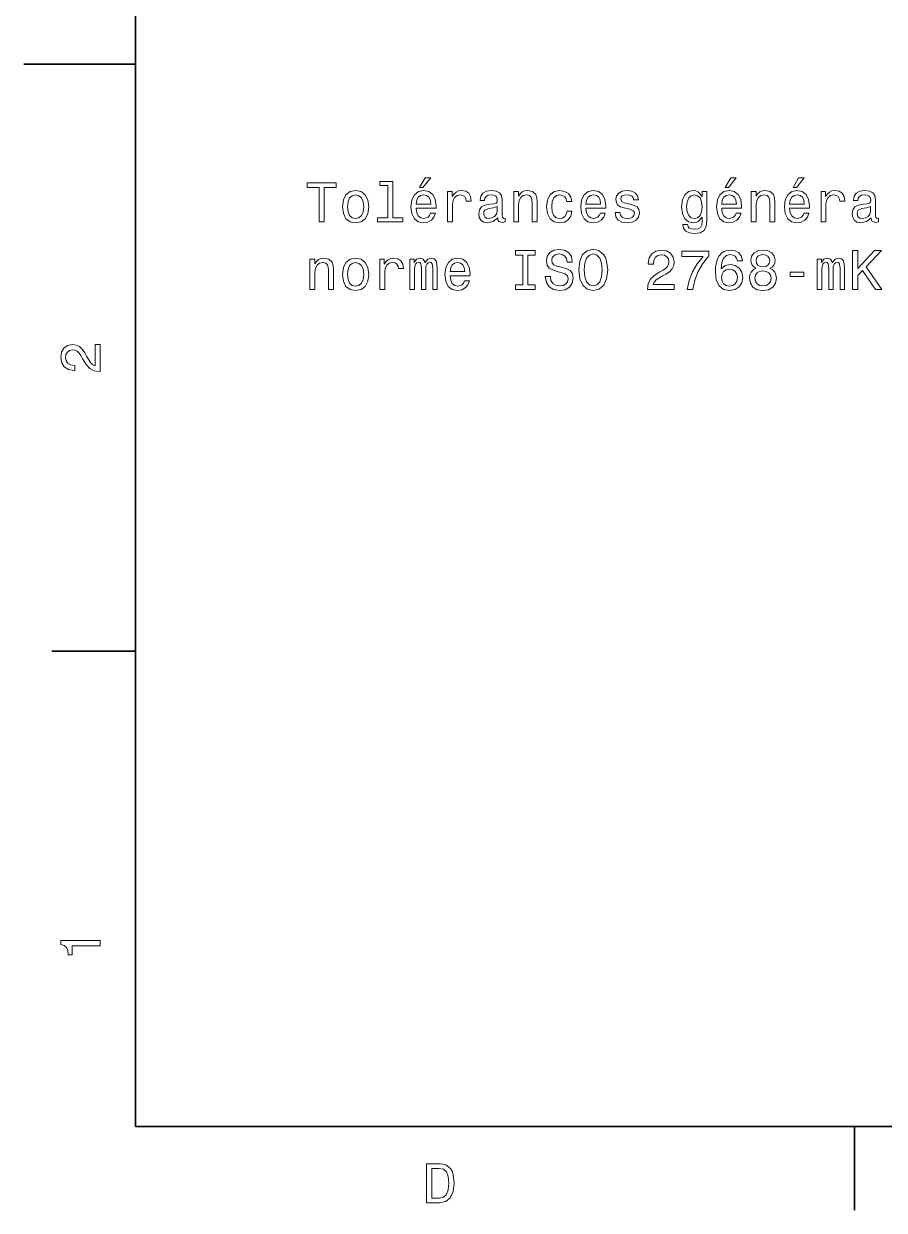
# Model space of a CAD drawing. Extents: x 0 to 297, y 0 to 210.
# Drawn here: x 0 to 77, y 2.5 to 108.6 of the extents above; entities that cross this region are included whole.
import ezdxf

# ---------------------------------------------------------------- set-up
doc = ezdxf.new("R2010")
doc.units = 0

msp = doc.modelspace()

# ---------------------------------------------------------------- linework, layer by layer
at = {"color": 7, "lineweight": 35}
for p, q in [((10, 200), (10, 10)), ((10, 10), (287, 10))]:
    msp.add_line(p, q, dxfattribs=at)
at = {"color": 7, "lineweight": 35, "ltscale": 0.25}
msp.add_line((10, 105), (0, 105), dxfattribs=at)
at = {"color": 7, "lineweight": 35, "ltscale": 0.1875}
for p, q in [((10, 52.5), (2.5, 52.5)), ((74.300003, 10), (74.300003, 2.5))]:
    msp.add_line(p, q, dxfattribs=at)
at = {"color": 7, "lineweight": 13}
for points in [[(32.55851, 94.138435), (32.55851, 91.263794), (31.645687, 91.263794), (31.645687, 90.890594), (33.910095, 90.890594), (33.910095, 91.263794), (33.002316, 91.263794), (33.002316, 94.511635), (31.862545, 94.511635), (31.862545, 94.138435)], [(35.407936, 93.966965), (35.705486, 93.966965), (36.406494, 94.82431), (35.912258, 94.82431)], [(62.73214, 93.966965), (63.02969, 93.966965), (63.730698, 94.82431), (63.236462, 94.82431)], [(68.804184, 93.966965), (69.10173, 93.966965), (69.802742, 94.82431), (69.308502, 94.82431)], [(26.415859, 90.890594), (26.879837, 90.890594), (26.879837, 93.966965), (27.938915, 93.966965), (27.938915, 94.390594), (25.35174, 94.390594), (25.35174, 93.966965), (26.415859, 93.966965)], [(28.508801, 92.24218), (28.589491, 91.626907), (28.82148, 91.173012), (29.189636, 90.890594), (29.683872, 90.794777), (30.173065, 90.890594), (30.54122, 91.167969), (30.773209, 91.621864), (30.858944, 92.24218), (30.773209, 92.857452), (30.54122, 93.316383), (30.173065, 93.593765), (29.683872, 93.694626), (29.189636, 93.593765), (28.82148, 93.31134), (28.589491, 92.857452)], [(35.100296, 92.116096), (36.875515, 92.116096), (36.880558, 92.322868), (36.799866, 92.90284), (36.577965, 93.336563), (36.224937, 93.598808), (35.755917, 93.694626), (35.296986, 93.593765), (34.943958, 93.31134), (34.717014, 92.852409), (34.636322, 92.247223), (34.711971, 91.626907), (34.938915, 91.173012), (35.286896, 90.890594), (35.740788, 90.794777), (36.134159, 90.860336), (36.456924, 91.031807), (36.693958, 91.304138), (36.830124, 91.667252), (36.391365, 91.667252), (36.300587, 91.465523), (36.169464, 91.314224), (35.796265, 91.193192), (35.508801, 91.248665), (35.291939, 91.425179), (35.15073, 91.712639), (35.100296, 92.100967)], [(37.914421, 90.890594), (38.358223, 90.890594), (38.358223, 92.438866), (38.40361, 92.812065), (38.53978, 93.079353), (38.761681, 93.240738), (39.059231, 93.296211), (39.281136, 93.26091), (39.447559, 93.160049), (39.548424, 92.988579), (39.583729, 92.756592), (40.032578, 92.756592), (39.972057, 93.165092), (39.80563, 93.457596), (39.528252, 93.634109), (39.150009, 93.694626), (38.892807, 93.654282), (38.670902, 93.553421), (38.474216, 93.38195), (38.317879, 93.149963), (38.317879, 93.598808), (37.914421, 93.598808)], [(42.392807, 91.243622), (42.392807, 91.228493), (42.418022, 91.057022), (42.493668, 90.935982), (42.811394, 90.840164), (43.05851, 90.880508), (43.05851, 91.22345), (42.952606, 91.208321), (42.811394, 91.27388), (42.786179, 91.475609), (42.786179, 92.877625), (42.725658, 93.235695), (42.549149, 93.487854), (42.241508, 93.639153), (41.807793, 93.694626), (41.384163, 93.634109), (41.07148, 93.462639), (40.874794, 93.195351), (40.809235, 92.842323), (40.809235, 92.812065), (41.207649, 92.812065), (41.24295, 93.02388), (41.353901, 93.175179), (41.535458, 93.265953), (41.792664, 93.301254), (42.03978, 93.276039), (42.216293, 93.200394), (42.322201, 93.069267), (42.357506, 92.887711), (42.33733, 92.675896), (42.256638, 92.569992), (42.054909, 92.519554), (41.676666, 92.47921), (41.24295, 92.388435), (40.935314, 92.227051), (40.753757, 91.974892), (40.69828, 91.601692), (40.748714, 91.268837), (40.905052, 91.021721), (41.157215, 90.865379), (41.505196, 90.809906), (41.97422, 90.91581)], [(43.820038, 90.890594), (44.263844, 90.890594), (44.263844, 92.453995), (44.309235, 92.812065), (44.455486, 93.07431), (44.68243, 93.235695), (44.985023, 93.296211), (45.2271, 93.245781), (45.378395, 93.109612), (45.454044, 92.882668), (45.479263, 92.580078), (45.479263, 90.890594), (45.923065, 90.890594), (45.923065, 92.670853), (45.902893, 93.028923), (45.812115, 93.326477), (45.514565, 93.598808), (45.050587, 93.694626), (44.793381, 93.659325), (44.576523, 93.563507), (44.389923, 93.402122), (44.243668, 93.185265), (44.243668, 93.598808), (43.820038, 93.598808)], [(48.580849, 92.701111), (49.019608, 92.701111), (48.928829, 93.104568), (48.711971, 93.422295), (48.374077, 93.61898), (47.935314, 93.694626), (47.451164, 93.593765), (47.083008, 93.31134), (46.851021, 92.852409), (46.770329, 92.237137), (46.845978, 91.626907), (47.072922, 91.173012), (47.430992, 90.890594), (47.920185, 90.794777), (48.353905, 90.870422), (48.691799, 91.082237), (48.923786, 91.415092), (49.024651, 91.858894), (48.601021, 91.858894), (48.525372, 91.576477), (48.384163, 91.364655), (48.182434, 91.233536), (47.935314, 91.193192), (47.627678, 91.258751), (47.405777, 91.46048), (47.269608, 91.788292), (47.22422, 92.252266), (47.269608, 92.706154), (47.41082, 93.033966), (47.637764, 93.235695), (47.935314, 93.306297), (48.197563, 93.26091), (48.394249, 93.14492), (48.525372, 92.953278)], [(50.280415, 92.116096), (52.05563, 92.116096), (52.060673, 92.322868), (51.97998, 92.90284), (51.75808, 93.336563), (51.405052, 93.598808), (50.936035, 93.694626), (50.4771, 93.593765), (50.124077, 93.31134), (49.897129, 92.852409), (49.816437, 92.247223), (49.892086, 91.626907), (50.11903, 91.173012), (50.467014, 90.890594), (50.920906, 90.794777), (51.314278, 90.860336), (51.637043, 91.031807), (51.874077, 91.304138), (52.010239, 91.667252), (51.57148, 91.667252), (51.480701, 91.465523), (51.349579, 91.314224), (50.976379, 91.193192), (50.688915, 91.248665), (50.472057, 91.425179), (50.330849, 91.712639), (50.280415, 92.100967)], [(54.254478, 92.469124), (53.825802, 92.569992), (53.50808, 92.685982), (53.402172, 92.923012), (53.43243, 93.089439), (53.538338, 93.21048), (53.709808, 93.286125), (53.956924, 93.316383), (54.193958, 93.286125), (54.380558, 93.195351), (54.501595, 93.059181), (54.552025, 92.877625), (54.985744, 92.877625), (54.985744, 92.887711), (54.910095, 93.215523), (54.703323, 93.472725), (54.380558, 93.634109), (53.956924, 93.694626), (53.528252, 93.634109), (53.215572, 93.467682), (53.018887, 93.220566), (52.958366, 92.907883), (53.003754, 92.605293), (53.144966, 92.393478), (53.376953, 92.24218), (53.714851, 92.136269), (54.209087, 92.015236), (54.511681, 91.889153), (54.592373, 91.788292), (54.622635, 91.636993), (54.577244, 91.450394), (54.456207, 91.309181), (54.259521, 91.218407), (53.997272, 91.188148), (53.719894, 91.218407), (53.518166, 91.32431), (53.381996, 91.495781), (53.326523, 91.732811), (52.89785, 91.732811), (52.968452, 91.329353), (53.175224, 91.03685), (53.503036, 90.860336), (53.956924, 90.794777), (54.430992, 90.860336), (54.778973, 91.03685), (54.990788, 91.319267), (55.066437, 91.687424), (55.010963, 92.00515), (54.854622, 92.222008), (54.597416, 92.36322)], [(61.108223, 91.011635), (61.108223, 93.598808), (60.684589, 93.598808), (60.684589, 93.160049), (60.336609, 93.558464), (60.12479, 93.659325), (59.88776, 93.694626), (59.459087, 93.593765), (59.126232, 93.31134), (58.909374, 92.857452), (58.833725, 92.247223), (58.909374, 91.63195), (59.126232, 91.178055), (59.459087, 90.890594), (59.88776, 90.794777), (60.129833, 90.830078), (60.331566, 90.920853), (60.684589, 91.304138), (60.684589, 90.920853), (60.644245, 90.618263), (60.533295, 90.401398), (60.321476, 90.275322), (60.003754, 90.229935), (59.726376, 90.260193), (59.52969, 90.335838), (59.413696, 90.466965), (59.378395, 90.643478), (58.949718, 90.643478), (58.949718, 90.623306), (59.015282, 90.300537), (59.21701, 90.058464), (59.539776, 89.902122), (59.978539, 89.846649), (60.503033, 89.922295), (60.851017, 90.134109), (61.047703, 90.502266)], [(62.424503, 92.116096), (64.199722, 92.116096), (64.204758, 92.322868), (64.124069, 92.90284), (63.902168, 93.336563), (63.549141, 93.598808), (63.080124, 93.694626), (62.621189, 93.593765), (62.268162, 93.31134), (62.041218, 92.852409), (61.960526, 92.247223), (62.036175, 91.626907), (62.263119, 91.173012), (62.611103, 90.890594), (63.064991, 90.794777), (63.458366, 90.860336), (63.781132, 91.031807), (64.018158, 91.304138), (64.154327, 91.667252), (63.715569, 91.667252), (63.62479, 91.465523), (63.493668, 91.314224), (63.120468, 91.193192), (62.833004, 91.248665), (62.616146, 91.425179), (62.474934, 91.712639), (62.424503, 92.100967)], [(65.072197, 90.890594), (65.515999, 90.890594), (65.515999, 92.453995), (65.561386, 92.812065), (65.707642, 93.07431), (65.934586, 93.235695), (66.237183, 93.296211), (66.479256, 93.245781), (66.630554, 93.109612), (66.706207, 92.882668), (66.731415, 92.580078), (66.731415, 90.890594), (67.175224, 90.890594), (67.175224, 92.670853), (67.155045, 93.028923), (67.06427, 93.326477), (66.766724, 93.598808), (66.30275, 93.694626), (66.04554, 93.659325), (65.828682, 93.563507), (65.642082, 93.402122), (65.495827, 93.185265), (65.495827, 93.598808), (65.072197, 93.598808)], [(68.496552, 92.116096), (70.271759, 92.116096), (70.27681, 92.322868), (70.196114, 92.90284), (69.974213, 93.336563), (69.621185, 93.598808), (69.152168, 93.694626), (68.693237, 93.593765), (68.34021, 93.31134), (68.113266, 92.852409), (68.03257, 92.247223), (68.108215, 91.626907), (68.335159, 91.173012), (68.683151, 90.890594), (69.137039, 90.794777), (69.530411, 90.860336), (69.85318, 91.031807), (70.09021, 91.304138), (70.226379, 91.667252), (69.787613, 91.667252), (69.696838, 91.465523), (69.565712, 91.314224), (69.192513, 91.193192), (68.905045, 91.248665), (68.688187, 91.425179), (68.546982, 91.712639), (68.496552, 92.100967)], [(71.310669, 90.890594), (71.754471, 90.890594), (71.754471, 92.438866), (71.799866, 92.812065), (71.936028, 93.079353), (72.157928, 93.240738), (72.455475, 93.296211), (72.677383, 93.26091), (72.843811, 93.160049), (72.944672, 92.988579), (72.97998, 92.756592), (73.428818, 92.756592), (73.368301, 93.165092), (73.201874, 93.457596), (72.9245, 93.634109), (72.546257, 93.694626), (72.289055, 93.654282), (72.067154, 93.553421), (71.870468, 93.38195), (71.714127, 93.149963), (71.714127, 93.598808), (71.310669, 93.598808)], [(75.789047, 91.243622), (75.789047, 91.228493), (75.81427, 91.057022), (75.889915, 90.935982), (76.207642, 90.840164), (76.454758, 90.880508), (76.454758, 91.22345), (76.348846, 91.208321), (76.207642, 91.27388), (76.182419, 91.475609), (76.182419, 92.877625), (76.121902, 93.235695), (75.945389, 93.487854), (75.637756, 93.639153), (75.204041, 93.694626), (74.780411, 93.634109), (74.467728, 93.462639), (74.271042, 93.195351), (74.205475, 92.842323), (74.205475, 92.812065), (74.603897, 92.812065), (74.639198, 93.02388), (74.750153, 93.175179), (74.931702, 93.265953), (75.188904, 93.301254), (75.436028, 93.276039), (75.612541, 93.200394), (75.718445, 93.069267), (75.753754, 92.887711), (75.733582, 92.675896), (75.652885, 92.569992), (75.451157, 92.519554), (75.072914, 92.47921), (74.639198, 92.388435), (74.331558, 92.227051), (74.150009, 91.974892), (74.094528, 91.601692), (74.144958, 91.268837), (74.3013, 91.021721), (74.553467, 90.865379), (74.901443, 90.809906), (75.370468, 90.91581)], [(28.96269, 92.247223), (29.00808, 92.701111), (29.14929, 93.028923), (29.376236, 93.230652), (29.683872, 93.301254), (29.986465, 93.230652), (30.213411, 93.033966), (30.354622, 92.701111), (30.405052, 92.247223), (30.354622, 91.788292), (30.213411, 91.455437), (29.986465, 91.253708), (29.683872, 91.188148), (29.376236, 91.253708), (29.14929, 91.455437), (29.00808, 91.788292)], [(35.100296, 92.489296), (35.155773, 92.83728), (35.291939, 93.094482), (35.498714, 93.250824), (35.771049, 93.306297), (36.038338, 93.250824), (36.24511, 93.094482), (36.371193, 92.83728), (36.41658, 92.489296)], [(50.280415, 92.489296), (50.335892, 92.83728), (50.472057, 93.094482), (50.678829, 93.250824), (50.951164, 93.306297), (51.218452, 93.250824), (51.425224, 93.094482), (51.551308, 92.83728), (51.596695, 92.489296)], [(59.29266, 92.247223), (59.338047, 92.696068), (59.474216, 93.028923), (59.686031, 93.225609), (59.968452, 93.296211), (60.266003, 93.225609), (60.487904, 93.028923), (60.624073, 92.696068), (60.674503, 92.247223), (60.624073, 91.788292), (60.487904, 91.46048), (60.266003, 91.258751), (59.968452, 91.193192), (59.686031, 91.258751), (59.474216, 91.46048), (59.338047, 91.793335)], [(62.424503, 92.489296), (62.479977, 92.83728), (62.616146, 93.094482), (62.822918, 93.250824), (63.095253, 93.306297), (63.362545, 93.250824), (63.569317, 93.094482), (63.695396, 92.83728), (63.740784, 92.489296)], [(68.496552, 92.489296), (68.552017, 92.83728), (68.688187, 93.094482), (68.894958, 93.250824), (69.167297, 93.306297), (69.434586, 93.250824), (69.641357, 93.094482), (69.767441, 92.83728), (69.812828, 92.489296)], [(42.342373, 91.838722), (42.281853, 91.576477), (42.120472, 91.374741), (41.878395, 91.243622), (41.580849, 91.198235), (41.389206, 91.22345), (41.253036, 91.304138), (41.167301, 91.445351), (41.142086, 91.642036), (41.162258, 91.81855), (41.24295, 91.944626), (41.565716, 92.085838), (41.97422, 92.146355), (42.342373, 92.267395)], [(75.738617, 91.838722), (75.678101, 91.576477), (75.516724, 91.374741), (75.274643, 91.243622), (74.977097, 91.198235), (74.785446, 91.22345), (74.649284, 91.304138), (74.563553, 91.445351), (74.53833, 91.642036), (74.558502, 91.81855), (74.639198, 91.944626), (74.96196, 92.085838), (75.370468, 92.146355), (75.738617, 92.267395)], [(44.631996, 85.267395), (43.986465, 85.267395), (43.986465, 84.843765), (45.741508, 84.843765), (45.741508, 85.267395), (45.095978, 85.267395), (45.095978, 87.920135), (45.741508, 87.920135), (45.741508, 88.343765), (43.986465, 88.343765), (43.986465, 87.920135), (44.631996, 87.920135)], [(47.10318, 85.998665), (46.644249, 85.998665), (46.74511, 85.464081), (46.997276, 85.070709), (47.385605, 84.833679), (47.910095, 84.747948), (48.42955, 84.828636), (48.817879, 85.050537), (49.064995, 85.398521), (49.155777, 85.857452), (49.080128, 86.270996), (48.868309, 86.538292), (48.525372, 86.714806), (48.066437, 86.845924), (47.673065, 86.94175), (47.415863, 87.052696), (47.269608, 87.214081), (47.22422, 87.466248), (47.269608, 87.693192), (47.400734, 87.864662), (47.602463, 87.980652), (47.879837, 88.020996), (48.162262, 87.970566), (48.384163, 87.834396), (48.530415, 87.607452), (48.601021, 87.29982), (49.059952, 87.29982), (49.059952, 87.309906), (48.979263, 87.783966), (48.742233, 88.136993), (48.369034, 88.358894), (47.864708, 88.43454), (47.41082, 88.358894), (47.057793, 88.147079), (46.830849, 87.819267), (46.750156, 87.395638), (46.81572, 87.017395), (47.007362, 86.760193), (47.309952, 86.588722), (47.723499, 86.457596), (48.132, 86.341606), (48.439636, 86.230652), (48.626236, 86.069267), (48.691799, 85.807022), (48.631279, 85.539734), (48.474937, 85.338005), (48.237907, 85.211922), (47.930271, 85.171577), (47.587334, 85.227051), (47.325081, 85.388435), (47.158657, 85.650681)], [(49.639923, 86.593765), (49.730701, 85.807022), (49.99295, 85.227051), (50.401451, 84.86898), (50.936035, 84.747948), (51.465572, 84.86898), (51.87912, 85.227051), (52.136322, 85.807022), (52.232143, 86.593765), (52.136322, 87.375465), (52.025372, 87.693192), (51.87912, 87.955437), (51.465572, 88.313507), (51.213409, 88.404282), (50.936035, 88.43959), (50.396408, 88.313507), (49.987907, 87.96048), (49.730701, 87.380508)], [(55.777531, 84.843765), (58.183151, 84.843765), (58.183151, 85.277481), (56.281853, 85.277481), (56.38776, 85.514511), (56.569317, 85.711197), (57.129116, 86.069267), (57.426666, 86.220566), (57.759518, 86.437424), (57.996552, 86.68959), (58.132717, 86.987137), (58.183151, 87.325035), (58.097416, 87.748665), (57.860382, 88.08152), (57.497272, 88.293335), (57.028252, 88.36898), (56.544102, 88.283249), (56.175945, 88.046211), (55.938911, 87.667976), (55.858223, 87.168694), (55.858223, 87.098091), (56.317154, 87.098091), (56.317154, 87.138435), (56.362545, 87.481377), (56.498711, 87.733536), (56.715569, 87.89492), (57.003036, 87.950394), (57.295544, 87.899963), (57.512402, 87.77388), (57.65361, 87.577194), (57.704044, 87.330078), (57.668739, 87.098091), (57.572918, 86.901405), (57.411537, 86.729935), (57.189632, 86.578636), (56.892082, 86.417252), (56.39785, 86.104568), (56.049866, 85.771721), (55.843094, 85.368263), (55.777531, 84.858894)], [(59.34309, 84.843765), (59.852459, 84.843765), (60.018883, 85.675896), (60.31139, 86.452553), (60.724937, 87.173737), (61.264561, 87.849525), (61.264561, 88.26812), (58.863983, 88.26812), (58.863983, 87.809181), (60.780411, 87.809181), (60.225655, 87.128349), (59.807068, 86.417252), (59.514561, 85.660767)], [(64.290497, 87.400681), (64.194672, 87.809181), (63.972775, 88.111778), (63.629833, 88.303421), (63.186031, 88.36898), (62.888481, 88.333679), (62.631275, 88.237854), (62.404331, 88.08152), (62.212688, 87.859619), (62.06139, 87.582237), (61.950439, 87.244339), (61.879833, 86.845924), (61.859661, 86.397079), (61.940353, 85.680939), (62.187469, 85.161491), (62.585888, 84.848808), (63.130554, 84.742897), (63.619747, 84.833679), (63.992947, 85.070709), (64.235016, 85.443909), (64.320755, 85.917976), (64.235016, 86.397079), (64.003036, 86.765236), (63.644962, 86.997223), (63.20116, 87.077911), (62.722054, 86.977051), (62.363983, 86.68959), (62.439632, 87.244339), (62.601017, 87.642754), (62.848133, 87.879791), (63.191074, 87.96048), (63.443233, 87.920135), (63.634876, 87.814224), (63.76096, 87.637711), (63.826519, 87.400681)], [(65.490784, 86.729935), (65.233582, 86.588722), (65.057068, 86.392036), (64.946121, 86.14492), (64.910812, 85.847366), (64.991501, 85.398521), (65.223495, 85.050537), (65.60173, 84.828636), (66.11615, 84.742897), (66.625511, 84.828636), (67.003754, 85.050537), (67.235741, 85.398521), (67.321472, 85.847366), (67.281128, 86.14492), (67.175224, 86.392036), (66.993668, 86.588722), (66.741501, 86.729935), (66.943237, 86.850967), (67.084442, 87.017395), (67.170181, 87.219124), (67.200439, 87.466248), (67.119751, 87.82431), (66.907928, 88.111778), (66.564987, 88.298378), (66.11615, 88.36898), (65.662254, 88.298378), (65.319313, 88.111778), (65.102455, 87.82431), (65.02681, 87.466248), (65.052025, 87.219124), (65.137756, 87.017395)], [(74.129829, 84.843765), (74.593811, 84.843765), (74.593811, 86.089439), (75.007355, 86.533249), (76.182419, 84.843765), (76.747269, 84.843765), (75.335159, 86.87114), (76.706924, 88.343765), (76.091644, 88.343765), (74.593811, 86.724892), (74.593811, 88.343765), (74.129829, 88.343765)], [(25.603901, 84.843765), (26.047705, 84.843765), (26.047705, 86.407166), (26.093094, 86.765236), (26.239347, 87.027481), (26.466293, 87.188866), (26.768887, 87.249382), (27.010962, 87.198952), (27.162258, 87.062782), (27.237906, 86.835838), (27.263123, 86.533249), (27.263123, 84.843765), (27.706926, 84.843765), (27.706926, 86.624023), (27.686754, 86.982094), (27.595976, 87.279648), (27.298426, 87.551979), (26.834448, 87.647797), (26.577244, 87.612495), (26.360384, 87.516678), (26.173786, 87.355293), (26.027531, 87.138435), (26.027531, 87.551979), (25.603901, 87.551979)], [(28.508801, 86.195351), (28.589491, 85.580078), (28.82148, 85.126183), (29.189636, 84.843765), (29.683872, 84.747948), (30.173065, 84.843765), (30.54122, 85.12114), (30.773209, 85.575035), (30.858944, 86.195351), (30.773209, 86.810623), (30.54122, 87.269554), (30.173065, 87.546936), (29.683872, 87.647797), (29.189636, 87.546936), (28.82148, 87.264511), (28.589491, 86.810623)], [(28.96269, 86.200394), (29.00808, 86.654282), (29.14929, 86.982094), (29.376236, 87.183823), (29.683872, 87.254425), (29.986465, 87.183823), (30.213411, 86.987137), (30.354622, 86.654282), (30.405052, 86.200394), (30.354622, 85.741463), (30.213411, 85.408607), (29.986465, 85.206879), (29.683872, 85.141319), (29.376236, 85.206879), (29.14929, 85.408607), (29.00808, 85.741463)], [(31.842373, 84.843765), (32.286179, 84.843765), (32.286179, 86.392036), (32.331566, 86.765236), (32.467735, 87.032524), (32.689636, 87.193909), (32.987186, 87.249382), (33.209087, 87.214081), (33.375515, 87.11322), (33.476379, 86.94175), (33.511681, 86.709763), (33.960529, 86.709763), (33.900009, 87.118263), (33.733582, 87.410767), (33.456207, 87.58728), (33.077965, 87.647797), (32.820759, 87.607452), (32.598858, 87.506592), (32.402172, 87.335121), (32.245831, 87.103134), (32.245831, 87.551979), (31.842373, 87.551979)], [(34.535458, 84.843765), (34.943958, 84.843765), (34.943958, 86.654282), (34.969173, 86.92662), (35.044823, 87.123306), (35.160816, 87.239296), (35.312115, 87.284691), (35.433151, 87.244339), (35.513844, 87.143478), (35.554188, 86.972008), (35.569321, 86.745064), (35.569321, 84.843765), (35.952606, 84.843765), (35.952606, 86.654282), (35.977821, 86.921577), (36.053467, 87.118263), (36.174507, 87.239296), (36.325802, 87.284691), (36.446838, 87.244339), (36.527531, 87.143478), (36.577965, 86.745064), (36.577965, 84.843765), (36.986465, 84.843765), (36.986465, 86.714806), (36.96125, 87.103134), (36.880558, 87.400681), (36.719173, 87.582237), (36.456924, 87.647797), (36.149292, 87.546936), (35.912258, 87.254425), (35.725658, 87.541893), (35.412979, 87.647797), (35.125515, 87.546936), (34.928829, 87.264511), (34.928829, 87.551979), (34.535458, 87.551979)], [(38.136322, 86.069267), (39.911537, 86.069267), (39.91658, 86.276039), (39.835888, 86.85601), (39.613987, 87.289734), (39.260963, 87.551979), (38.791939, 87.647797), (38.333008, 87.546936), (37.97998, 87.264511), (37.753036, 86.80558), (37.672344, 86.200394), (37.747993, 85.580078), (37.974937, 85.126183), (38.322922, 84.843765), (38.77681, 84.747948), (39.170181, 84.813507), (39.49295, 84.984978), (39.72998, 85.257309), (39.86615, 85.620422), (39.427387, 85.620422), (39.336609, 85.418694), (39.205486, 85.267395), (38.832287, 85.146362), (38.544823, 85.201836), (38.327965, 85.378349), (38.186752, 85.66581), (38.136322, 86.054138)], [(38.136322, 86.442467), (38.191795, 86.790451), (38.327965, 87.047653), (38.534737, 87.203995), (38.807072, 87.259468), (39.074364, 87.203995), (39.281136, 87.047653), (39.407215, 86.790451), (39.452606, 86.442467)], [(50.124077, 86.593765), (50.17955, 87.203995), (50.345978, 87.65284), (50.60318, 87.925179), (50.936035, 88.020996), (51.263844, 87.925179), (51.521049, 87.647797), (51.687477, 87.198952), (51.747993, 86.593765), (51.687477, 85.983536), (51.521049, 85.534691), (51.263844, 85.262352), (50.936035, 85.171577), (50.60318, 85.262352), (50.345978, 85.534691), (50.17955, 85.978493)], [(65.505913, 87.425896), (65.546265, 87.647797), (65.667297, 87.819267), (65.85894, 87.925179), (66.11615, 87.965523), (66.368301, 87.925179), (66.559952, 87.819267), (66.680984, 87.647797), (66.726379, 87.425896), (66.680984, 87.198952), (66.559952, 87.022438), (66.368301, 86.906448), (66.11615, 86.87114), (65.85894, 86.911491), (65.667297, 87.022438), (65.546265, 87.198952)], [(70.967728, 84.843765), (71.376228, 84.843765), (71.376228, 86.654282), (71.401443, 86.92662), (71.477097, 87.123306), (71.593086, 87.239296), (71.744385, 87.284691), (71.865417, 87.244339), (71.946114, 87.143478), (71.986465, 86.972008), (72.001587, 86.745064), (72.001587, 84.843765), (72.384872, 84.843765), (72.384872, 86.654282), (72.410095, 86.921577), (72.485741, 87.118263), (72.606781, 87.239296), (72.758072, 87.284691), (72.879112, 87.244339), (72.959808, 87.143478), (73.010239, 86.745064), (73.010239, 84.843765), (73.418732, 84.843765), (73.418732, 86.714806), (73.393524, 87.103134), (73.312828, 87.400681), (73.151443, 87.582237), (72.889198, 87.647797), (72.581558, 87.546936), (72.344528, 87.254425), (72.157928, 87.541893), (71.845245, 87.647797), (71.557785, 87.546936), (71.361099, 87.264511), (71.361099, 87.551979), (70.967728, 87.551979)], [(63.831562, 85.912933), (63.776089, 85.595207), (63.634876, 85.353134), (63.407932, 85.19175), (63.125511, 85.141319), (62.827961, 85.19175), (62.601017, 85.348091), (62.454762, 85.590164), (62.409374, 85.907883), (62.459805, 86.220566), (62.601017, 86.457596), (62.833004, 86.608894), (63.145683, 86.664368), (63.418018, 86.608894), (63.634876, 86.462639), (63.776089, 86.225609)], [(65.394958, 85.857452), (65.440353, 86.124748), (65.586609, 86.326477), (65.813553, 86.457596), (66.11615, 86.502991), (66.413696, 86.457596), (66.64064, 86.326477), (66.786896, 86.124748), (66.837326, 85.857452), (66.786896, 85.569992), (66.64064, 85.353134), (66.413696, 85.211922), (66.11615, 85.166534), (65.813553, 85.211922), (65.586609, 85.353134), (65.440353, 85.569992)], [(68.541931, 85.998665), (69.762398, 85.998665), (69.762398, 86.397079), (68.541931, 86.397079)], [(6.833213, 77.519447), (6.833213, 79.925072), (6.399496, 79.925072), (6.399496, 78.023773), (6.162464, 78.129684), (5.965778, 78.311241), (5.607709, 78.871033), (5.456412, 79.168587), (5.239553, 79.501442), (4.987392, 79.738472), (4.689842, 79.874641), (4.351945, 79.925072), (3.928314, 79.839333), (3.595461, 79.602303), (3.383646, 79.239189), (3.307997, 78.770172), (3.393732, 78.286018), (3.630764, 77.91787), (4.009006, 77.680832), (4.508286, 77.600143), (4.578891, 77.600143), (4.578891, 78.059074), (4.538545, 78.059074), (4.195605, 78.104462), (3.943444, 78.240631), (3.782061, 78.457489), (3.726585, 78.744957), (3.777017, 79.03746), (3.903098, 79.254318), (4.099784, 79.395531), (4.346902, 79.445961), (4.578891, 79.41066), (4.775577, 79.314842), (4.947046, 79.153458), (5.098343, 78.931557), (5.259727, 78.634003), (5.572406, 78.139771), (5.90526, 77.791786), (6.308718, 77.585014), (6.818084, 77.519447)], [(6.833213, 26.159222), (6.833213, 26.618156), (3.307997, 26.618156), (3.307997, 26.275217), (3.615634, 26.184439), (3.822406, 26.002882), (3.943444, 25.725506), (3.98379, 25.34222), (4.341859, 25.34222), (4.341859, 26.159222)], [(37.194958, 6.666787), (36.029972, 6.666787), (36.029972, 3.166787), (37.194958, 3.166787), (37.744667, 3.277738), (38.153168, 3.615634), (38.405331, 4.165346), (38.496109, 4.916787), (38.415417, 5.683357), (38.314552, 5.985951), (38.173344, 6.228026), (37.764839, 6.555836), (37.497551, 6.636527)], [(37.159653, 6.248199), (37.542938, 6.17255), (37.805187, 5.940562), (37.961525, 5.527017), (38.011959, 4.916787), (37.956482, 4.326729), (37.800144, 3.913184), (37.532852, 3.666066), (37.159653, 3.585375), (36.498989, 3.585375), (36.498989, 6.248199)]]:
    msp.add_lwpolyline(points, close=True, dxfattribs=at)

doc.saveas('drawing.dxf')
